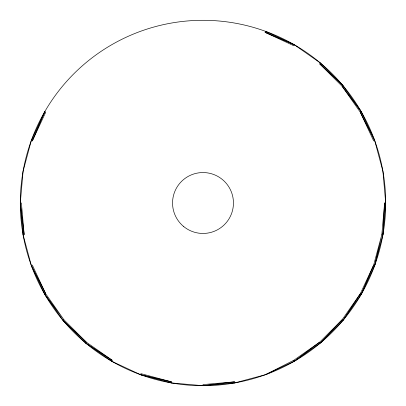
<?xml version="1.0" encoding="UTF-8"?>
<svg xmlns="http://www.w3.org/2000/svg" width="406" height="406" viewBox="0 0 406 406"><rect width="100%" height="100%" fill="white"/><g stroke="black" fill="none" stroke-linecap="round" stroke-linejoin="round"><path stroke-width="0.61" d="M384.604 203L381.848 234.536L382.924 234.724A182.7 182.7 0 0 0 140.512 31.318A182.7 182.7 0 0 0 85.564 342.958A182.7 182.7 0 0 0 382.924 234.724L385.7 203L384.604 203L382.924 234.724L374.682 265.488L361.223 294.35L342.958 320.435L320.435 342.958L294.35 361.223L265.488 374.682L234.724 382.924L203 385.7L171.276 382.924L140.512 374.682L111.65 361.223L85.564 342.958L63.042 320.435L44.777 294.35L31.318 265.488L23.076 234.724L20.3 203L23.076 171.276L31.318 140.512L44.777 111.65L45.726 112.198L32.348 140.887L31.318 140.512M171.276 382.924L171.464 381.848L140.887 373.652L140.512 374.682L171.464 381.848M265.113 32.348L294.35 44.777L293.802 45.726L265.113 32.348L265.488 31.318L294.35 44.777L320.435 63.042L342.958 85.564L361.223 111.65L374.682 140.512L382.924 171.276L385.7 203M32.348 140.887L44.777 111.65M111.65 361.223L112.198 360.274L86.265 342.116L63.042 320.435L63.884 319.735L86.265 342.116L85.564 342.958L112.198 360.274M319.735 63.884L342.958 85.564L342.116 86.265L360.274 112.198L374.682 140.512L373.652 140.887L360.274 112.198L361.223 111.65L342.116 86.265L319.735 63.884L320.435 63.042M293.802 360.274L319.735 342.116L342.116 319.735L360.274 293.802L373.652 265.113L381.848 234.536L374.682 265.488L373.652 265.113L361.223 294.35L360.274 293.802L342.958 320.435L342.116 319.735L320.435 342.958L319.735 342.116L294.35 361.223L293.802 360.274L265.488 374.682M23.076 234.724L24.152 234.536L21.396 203L20.3 203L24.152 234.536M234.536 381.848L203 385.7L203 384.604L234.536 381.848L234.724 382.924M45.726 293.802L44.777 294.35L63.884 319.735L45.726 293.802L31.318 265.488L32.348 265.113L45.726 293.802M183.426 226.325A30.45 30.45 0 0 0 232.988 208.288A30.45 30.45 0 0 0 192.586 174.387A30.45 30.45 0 0 0 183.426 226.325"/></g></svg>
